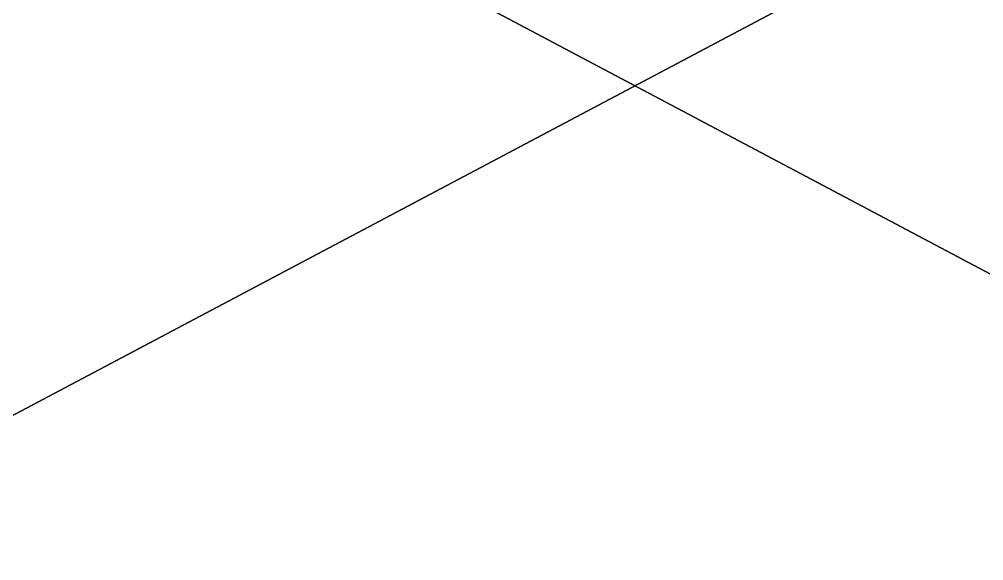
# Model space of a CAD drawing. Extents: x -648 to 272, y -784 to 528.
# Drawn here: x -141.7 to 80.3, y 278.6 to 403.3 of the extents above; entities that cross this region are included whole.
import ezdxf

# ---------------------------------------------------------------- set-up
doc = ezdxf.new("R2010")
doc.units = 0

msp = doc.modelspace()

# ---------------------------------------------------------------- meshes
at = {"layer": 'OBJECT001', "color": 50}
mesh = msp.add_polyface(dxfattribs=at)
corners = [(-256, -768, 376), (-256, 512, 376), (-256, 512, 384), (-256, -768, 384), (256, 512, 376), (256, -768, 376), (256, -768, 384), (256, 512, 384)]
mesh.append_faces([[corners[k] for k in face] for face in [(1, 3, 0), (5, 7, 4), (2, 6, 3), (0, 4, 1), (5, 3, 6), (1, 7, 2)]], dxfattribs={"vtx0": -1})
mesh.append_faces([[corners[k] for k in face] for face in [(1, 2, 3), (5, 6, 7), (2, 7, 6), (0, 5, 4), (5, 0, 3), (1, 4, 7)]], dxfattribs={"vtx2": -1})
at = {"layer": 'OBJECT030', "color": 50}
mesh = msp.add_polyface(dxfattribs=at)
corners = [(-264, 248), (-264, 248, -8), (-264, 528, -8), (-264, 528), (264, 528), (264, 528, -8), (264, 248, -8), (264, 248)]
mesh.append_faces([[corners[k] for k in face] for face in [(1, 3, 0), (5, 7, 4), (6, 0, 7), (2, 4, 3), (1, 5, 2), (3, 7, 0)]], dxfattribs={"vtx0": -1})
mesh.append_faces([[corners[k] for k in face] for face in [(1, 2, 3), (5, 6, 7), (6, 1, 0), (2, 5, 4), (1, 6, 5), (3, 4, 7)]], dxfattribs={"vtx2": -1})
at = {"layer": 'OBJECT048', "color": 50}
mesh = msp.add_polyface(dxfattribs=at)
corners = [(-272, 528, 384), (-272, -784, 384), (272, -784, 384), (272, 528, 384), (-272, -784, 392), (-272, 528, 392), (272, 528, 392), (272, -784, 392)]
mesh.append_faces([[corners[k] for k in face] for face in [(1, 3, 0), (5, 7, 4), (0, 4, 1), (2, 6, 3), (1, 7, 2), (3, 5, 0)]], dxfattribs={"vtx0": -1})
mesh.append_faces([[corners[k] for k in face] for face in [(1, 2, 3), (5, 6, 7), (0, 5, 4), (2, 7, 6), (1, 4, 7), (3, 6, 5)]], dxfattribs={"vtx2": -1})

doc.saveas('drawing.dxf')
